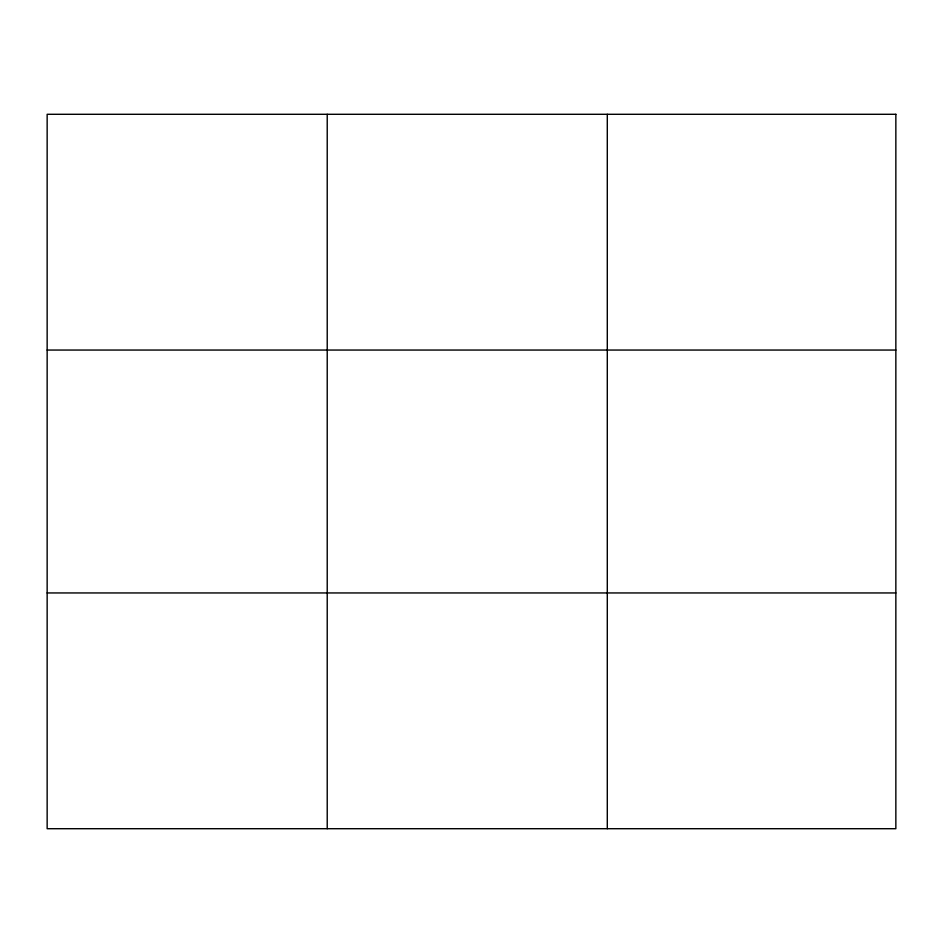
<?xml version="1.0" encoding="UTF-8"?>
<svg xmlns="http://www.w3.org/2000/svg" width="943" height="943" viewBox="0 0 943 943"><rect width="100%" height="100%" fill="white"/><g stroke="black" fill="none" stroke-linecap="round" stroke-linejoin="round"><path stroke-width="1.41" d="M327.221 828.708L327.221 114.292M607.292 828.708L607.292 114.292M47.15 350.053L895.85 350.053M47.15 592.947L895.85 592.947M895.85 114.292L895.85 828.708L47.15 828.708L47.15 114.292L895.85 114.292"/></g></svg>
